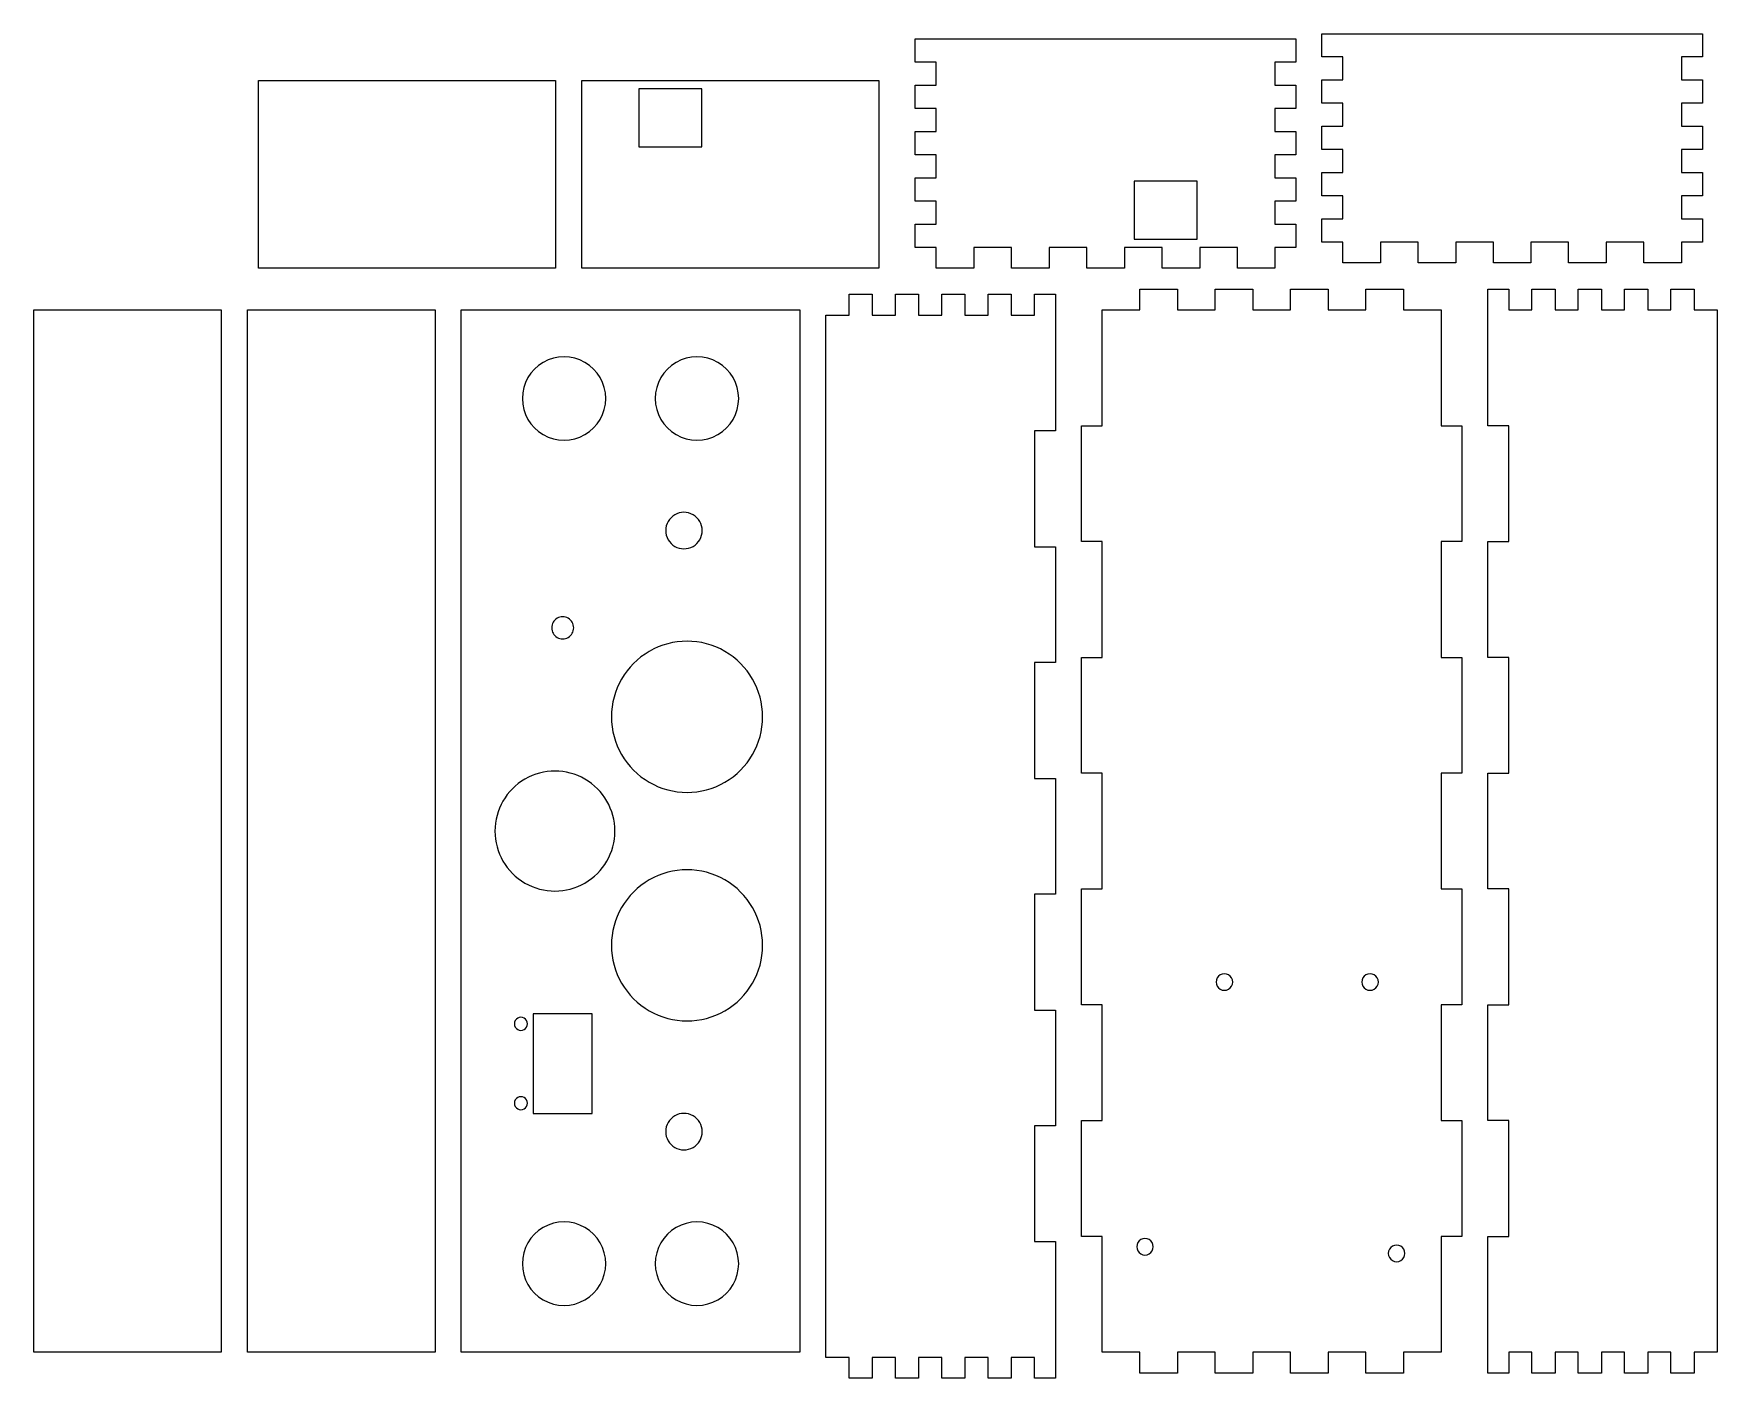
# Model space of a CAD drawing. Extents: x 251 to 574, y 144 to 402.
import ezdxf

# ---------------------------------------------------------------- set-up
doc = ezdxf.new("R2010")
doc.units = 0
doc.layers.get('0').update_dxf_attribs({"linetype": 'CONTINUOUS'})

msp = doc.modelspace()

# ---------------------------------------------------------------- linework, layer by layer
at = {"color": 3}
for points in [[(424.635586, 400.597848), (431.857811, 400.597848), (439.080037, 400.59785), (446.302262, 400.59785), (453.524461, 400.59785), (460.746687, 400.597853), (467.968912, 400.597853), (475.191137, 400.597853), (482.413363, 400.597853), (489.635588, 400.59785), (493.635586, 400.59785), (493.635586, 396.153406), (489.635588, 396.153406), (489.635588, 391.708961), (493.635586, 391.708961), (493.635586, 387.264517), (489.635588, 387.26452), (489.635588, 382.820073), (493.635586, 382.820073), (493.635586, 378.375634), (489.635588, 378.375634), (489.635588, 373.931189), (493.635586, 373.931189), (493.635586, 369.486745), (489.635588, 369.486745), (489.635588, 365.0423), (493.635586, 365.0423), (493.635586, 360.597856), (489.635588, 360.597856), (489.635588, 356.597859), (482.413363, 356.597859), (482.413363, 360.597856), (475.191137, 360.597856), (475.191137, 356.597859), (467.968912, 356.597859), (467.968912, 360.597856), (460.746687, 360.597856), (460.746687, 356.597859), (457.135574, 356.597859), (453.524488, 356.597859), (453.524488, 360.597856), (446.302262, 360.597856), (446.302262, 356.597859), (439.080037, 356.597859), (439.080037, 360.597856), (431.857811, 360.597856), (431.857811, 356.597859), (424.635586, 356.597859), (424.635586, 360.597856), (420.635589, 360.597856), (420.635589, 365.0423), (424.635586, 365.0423), (424.635586, 369.486745), (420.635589, 369.486745), (420.635589, 373.931189), (424.635586, 373.931189), (424.635586, 378.375634), (420.635589, 378.375634), (420.635589, 382.82007), (424.635586, 382.82007), (424.635586, 387.264514), (420.635589, 387.264512), (420.635589, 391.708959), (424.635586, 391.708959), (424.635586, 396.153403), (420.635589, 396.153403), (420.635589, 400.597848)], [(524.302249, 401.597451), (531.524475, 401.597451), (538.7467, 401.597451), (545.968899, 401.597449), (553.191124, 401.597449), (560.41335, 401.597449), (567.635575, 401.597446), (571.635573, 401.597446), (571.635573, 397.153002), (567.635575, 397.153002), (567.635575, 392.708557), (571.635573, 392.708557), (571.635573, 388.264113), (567.635575, 388.264113), (567.635575, 383.819669), (571.635573, 383.819669), (571.635573, 379.375229), (567.635575, 379.375229), (567.635575, 374.930785), (571.635573, 374.930785), (571.635573, 370.486341), (567.635575, 370.486341), (567.635575, 366.041896), (571.635573, 366.041896), (571.635573, 361.597452), (567.635575, 361.597452), (567.635575, 357.597455), (560.41335, 357.597455), (560.41335, 361.597452), (553.191124, 361.597452), (553.191124, 357.597455), (545.968899, 357.597455), (545.968899, 361.597452), (538.746674, 361.597452), (538.746674, 357.597455), (535.135587, 357.597455), (531.524475, 357.597455), (531.524475, 361.597452), (524.302249, 361.597452), (524.302249, 357.597455), (517.080024, 357.597455), (517.080024, 361.597452), (509.857798, 361.597452), (509.857798, 357.597455), (502.635573, 357.597455), (502.635573, 361.597452), (498.635576, 361.597452), (498.635576, 366.041896), (502.635573, 366.041896), (502.635573, 370.486341), (498.635576, 370.486341), (498.635576, 374.930785), (502.635573, 374.930785), (502.635573, 379.375229), (498.635576, 379.375229), (498.635576, 383.819674), (502.635573, 383.819674), (502.635573, 388.264118), (498.635576, 388.264118), (498.635576, 392.708563), (502.635573, 392.708563), (502.635573, 397.153007), (498.635576, 397.153007), (498.635576, 401.597451), (502.635573, 401.597451), (509.857798, 401.597451), (517.080024, 401.597451)], [(351.635589, 356.598441), (294.635581, 356.598441), (294.635581, 392.598446), (351.635589, 392.598446)], [(356.635579, 392.598446), (413.635587, 392.598446), (413.635587, 356.598441), (356.635579, 356.598441)], [(478.163255, 144.597447), (478.163255, 148.597444), (470.94103, 148.597444), (470.94103, 144.597447), (463.718804, 144.597447), (463.718804, 148.597444), (456.496579, 148.597444), (456.496579, 170.819666), (452.496581, 170.819666), (452.496581, 193.041888), (456.496579, 193.041888), (456.496579, 215.26411), (452.496581, 215.26411), (452.496581, 237.486332), (456.496579, 237.486332), (456.496579, 259.708553), (452.496581, 259.708553), (452.496581, 281.930776), (456.496579, 281.930776), (456.496579, 304.152997), (452.496581, 304.152997), (452.496581, 326.375219), (456.496579, 326.375219), (456.496579, 348.597441), (463.718804, 348.597441), (463.718804, 352.597438), (470.94103, 352.597438), (470.94103, 348.597441), (478.163255, 348.597441), (478.163255, 352.597438), (485.38548, 352.597438), (485.38548, 348.597441), (492.607706, 348.597441), (492.607706, 352.597438), (499.829905, 352.597438), (499.829905, 348.597441), (507.05213, 348.597441), (507.05213, 352.597438), (514.274356, 352.597438), (514.274356, 348.597441), (521.496581, 348.597441), (521.496581, 326.375219), (525.496578, 326.375219), (525.496578, 304.152997), (521.496581, 304.152997), (521.496581, 281.930776), (525.496578, 281.930776), (525.496578, 259.708553), (521.496581, 259.708553), (521.496581, 237.486332), (525.496578, 237.486332), (525.496578, 215.26411), (521.496581, 215.26411), (521.496581, 193.041888), (525.496578, 193.041888), (525.496578, 170.819666), (521.496581, 170.819666), (521.496581, 148.597444), (514.274356, 148.597444), (514.274356, 144.597447), (507.05213, 144.597447), (507.05213, 148.597444), (499.829905, 148.597444), (499.829905, 144.597447), (492.607706, 144.597447), (492.607706, 148.597444), (485.38548, 148.597444), (485.38548, 144.597447)], [(574.496247, 348.597441), (574.496247, 326.375219), (574.496247, 304.152997), (574.496247, 281.930776), (574.496247, 259.708553), (574.496247, 237.486332), (574.496247, 215.26411), (574.496247, 193.041888), (574.496247, 170.819666), (574.496247, 148.597444), (570.051803, 148.597444), (570.051803, 144.597447), (565.607359, 144.597447), (565.607359, 148.597444), (561.162914, 148.597444), (561.162914, 144.597447), (556.71847, 144.597447), (556.71847, 148.597444), (552.274026, 148.597444), (552.274026, 144.597447), (547.829581, 144.597447), (547.829581, 148.597444), (543.385137, 148.597444), (543.385137, 144.597447), (538.940692, 144.597447), (538.940692, 148.597444), (534.496248, 148.597444), (534.496248, 144.597447), (530.496251, 144.597447), (530.496251, 170.819666), (534.496248, 170.819666), (534.496248, 193.041888), (530.496251, 193.041888), (530.496251, 215.26411), (534.496248, 215.26411), (534.496248, 237.486332), (530.496251, 237.486332), (530.496251, 259.708553), (534.496248, 259.708553), (534.496248, 281.930776), (530.496251, 281.930776), (530.496251, 304.152997), (534.496248, 304.152997), (534.496248, 326.375219), (530.496251, 326.375219), (530.496251, 352.597438), (534.496248, 352.597438), (534.496248, 348.597441), (538.940692, 348.597441), (538.940692, 352.597438), (543.385137, 352.597438), (543.385137, 348.597441), (547.829581, 348.597441), (547.829581, 352.597438), (552.274026, 352.597438), (552.274026, 348.597441), (556.71847, 348.597441), (556.71847, 352.597438), (561.162914, 352.597438), (561.162914, 348.597441), (565.607359, 348.597441), (565.607359, 352.597438), (570.051803, 352.597438), (570.051803, 348.597441)], [(403.49678, 147.598139), (403.49678, 169.820361), (403.49678, 192.042583), (403.49678, 214.264805), (403.49678, 236.487027), (403.49678, 258.709249), (403.49678, 280.931471), (403.49678, 303.153693), (403.49678, 325.375914), (403.49678, 347.598136), (407.941224, 347.598136), (407.941224, 351.598133), (412.385669, 351.598133), (412.385669, 347.598136), (416.830113, 347.598136), (416.830113, 351.598133), (421.274558, 351.598133), (421.274558, 347.598136), (425.719002, 347.598136), (425.719002, 351.598133), (430.163446, 351.598133), (430.163446, 347.598136), (434.607891, 347.598136), (434.607891, 351.598133), (439.052335, 351.598133), (439.052335, 347.598136), (443.496779, 347.598136), (443.496779, 351.598133), (447.496777, 351.598133), (447.496777, 325.375914), (443.496779, 325.375914), (443.496779, 303.153693), (447.496777, 303.153693), (447.496777, 280.931471), (443.496779, 280.931471), (443.496779, 258.709249), (447.496777, 258.709249), (447.496777, 236.487027), (443.496779, 236.487027), (443.496779, 214.264805), (447.496777, 214.264805), (447.496777, 192.042583), (443.496779, 192.042583), (443.496779, 169.820361), (447.496777, 169.820361), (447.496777, 143.598142), (443.496779, 143.598142), (443.496779, 147.598139), (439.052335, 147.598139), (439.052335, 143.598142), (434.607891, 143.598142), (434.607891, 147.598139), (430.163446, 147.598139), (430.163446, 143.598142), (425.719002, 143.598142), (425.719002, 147.598139), (421.274558, 147.598139), (421.274558, 143.598142), (416.830113, 143.598142), (416.830113, 147.598139), (412.385669, 147.598139), (412.385669, 143.598142), (407.941224, 143.598142), (407.941224, 147.598139)], [(251.496581, 148.597444), (251.496581, 348.597441), (287.496594, 348.597441), (287.496594, 148.597444)], [(292.496584, 148.597444), (292.496584, 348.597441), (328.496586, 348.597441), (328.496586, 148.597444)], [(398.496578, 148.597444), (333.496576, 148.597444), (333.496576, 348.597441), (398.496578, 348.597441)]]:
    msp.add_lwpolyline(points, close=True, dxfattribs=at)
at = {"color": 5}
for points in [[(379.673564, 391.018444), (367.595573, 391.018444), (367.595573, 379.898443), (379.673564, 379.898443)], [(462.597606, 373.297856), (462.597606, 362.177842), (474.675597, 362.177842), (474.675597, 373.297856)], [(361.246579, 331.597433)], [(386.746591, 331.597433)], [(379.746589, 306.257282)], [(355.091894, 287.597436)], [(391.348939, 270.523318)], [(362.996586, 248.597456)], [(391.348939, 226.671594)], [(481.524072, 219.637434)], [(509.464072, 219.637434)], [(347.341587, 194.437433), (358.622177, 194.437433), (358.622177, 213.557441), (347.341587, 213.557441)], [(346.228829, 211.617437)], [(346.228829, 196.377437)], [(379.746589, 190.93763)], [(466.284072, 168.837434)], [(361.246579, 165.597452)], [(386.746591, 165.597452)], [(514.544072, 167.567434)]]:
    msp.add_lwpolyline(points, close=True, dxfattribs=at)
for points in [[(357.24924, 338.533303), (354.772682, 339.964411), (351.720486, 339.964411), (349.243928, 338.533303)], [(382.746587, 338.525643), (380.271376, 339.954706), (377.221791, 339.954706), (374.74658, 338.525643)], [(349.243928, 338.533303), (346.76737, 337.102195), (345.2433, 334.457747), (345.24659, 331.597433)], [(361.246579, 331.597433), (361.249869, 334.457747), (359.725798, 337.102195), (357.24924, 338.533303)], [(374.74658, 338.525643), (372.271368, 337.096579), (370.746576, 334.45556), (370.746576, 331.597433)], [(386.746591, 331.597433), (386.746591, 334.45556), (385.221798, 337.096579), (382.746587, 338.525643)], [(345.24659, 331.597433), (345.243218, 328.737064), (346.767271, 326.092531), (349.243863, 324.661373)], [(357.249306, 324.661373), (359.725897, 326.092531), (361.24995, 328.737064), (361.246579, 331.597433)], [(370.746576, 331.597433), (370.746576, 328.739305), (372.271368, 326.098286), (374.74658, 324.669223)], [(382.746587, 324.669223), (385.221798, 326.098286), (386.746591, 328.739305), (386.746591, 331.597433)], [(349.243863, 324.661373), (351.720454, 323.230214), (354.772714, 323.230214), (357.249306, 324.661373)], [(374.74658, 324.669223), (377.221791, 323.240159), (380.271376, 323.240159), (382.746587, 324.669223)], [(374.496588, 309.288371), (373.413684, 308.663156), (372.746588, 307.507711), (372.746588, 306.257282)], [(377.996589, 309.288371), (376.913685, 309.913586), (375.579492, 309.913586), (374.496588, 309.288371)], [(379.746589, 306.257282), (379.746589, 307.507711), (379.079493, 308.663156), (377.996589, 309.288371)], [(372.746588, 306.257282), (372.746588, 305.006852), (373.413684, 303.851407), (374.496588, 303.226192)], [(377.996589, 303.226192), (379.079493, 303.851407), (379.746589, 305.006852), (379.746589, 306.257282)], [(374.496588, 303.226192), (375.579492, 302.600977), (376.913685, 302.600977), (377.996589, 303.226192)], [(351.926367, 289.426275), (351.273262, 289.048953), (350.871242, 288.351702), (350.871896, 287.597436)], [(350.871896, 287.597436), (350.871242, 286.84317), (351.273262, 286.145919), (351.926367, 285.768597)], [(354.037423, 289.426275), (353.384319, 289.803597), (352.579471, 289.803597), (351.926367, 289.426275)], [(355.091894, 287.597436), (355.092548, 288.351702), (354.690528, 289.048953), (354.037423, 289.426275)], [(354.037423, 285.768597), (354.690528, 286.145919), (355.092548, 286.84317), (355.091894, 287.597436)], [(351.926367, 285.768597), (352.579471, 285.391275), (353.384319, 285.391275), (354.037423, 285.768597)], [(384.098939, 283.080687), (379.612623, 285.670863), (374.085254, 285.670863), (369.598939, 283.080687)], [(369.598939, 283.080687), (365.112623, 280.490511), (362.348938, 275.703669), (362.348939, 270.523318)], [(391.348939, 270.523318), (391.348939, 275.703669), (388.585255, 280.490511), (384.098939, 283.080687)], [(362.348939, 270.523318), (362.348939, 265.342967), (365.112623, 260.556125), (369.598939, 257.965949)], [(384.098939, 257.965949), (388.585255, 260.556125), (391.348939, 265.342967), (391.348939, 270.523318)], [(345.743654, 258.565223), (342.18405, 256.508685), (339.992959, 252.708431), (339.996595, 248.597456)], [(357.249526, 258.565223), (353.689922, 260.621761), (349.303259, 260.621761), (345.743654, 258.565223)], [(362.996586, 248.597456), (363.000222, 252.708431), (360.809131, 256.508685), (357.249526, 258.565223)], [(369.598939, 257.965949), (374.085254, 255.375774), (379.612623, 255.375774), (384.098939, 257.965949)], [(339.996595, 248.597456), (339.992959, 244.48648), (342.18405, 240.686226), (345.743654, 238.629688)], [(357.249526, 238.629688), (360.809131, 240.686226), (363.000222, 244.48648), (362.996586, 248.597456)], [(369.598939, 239.228963), (365.112623, 236.638787), (362.348938, 231.851945), (362.348939, 226.671594)], [(384.098939, 239.228963), (379.612623, 241.819138), (374.085254, 241.819138), (369.598939, 239.228963)], [(391.348939, 226.671594), (391.348939, 231.851945), (388.585255, 236.638787), (384.098939, 239.228963)], [(345.743654, 238.629688), (349.303259, 236.57315), (353.689922, 236.57315), (357.249526, 238.629688)], [(362.348939, 226.671594), (362.348939, 221.491243), (365.112623, 216.704401), (369.598939, 214.114225)], [(384.098939, 214.114225), (388.585255, 216.704401), (391.348939, 221.491243), (391.348939, 226.671594)], [(479.142822, 221.012249), (478.651648, 220.72867), (478.349072, 220.204593), (478.349072, 219.637434)], [(480.730322, 221.012249), (480.239148, 221.295829), (479.633996, 221.295829), (479.142822, 221.012249)], [(481.524072, 219.637434), (481.524072, 220.204593), (481.221496, 220.72867), (480.730322, 221.012249)], [(507.082822, 221.012249), (506.591648, 220.72867), (506.289072, 220.204593), (506.289072, 219.637434)], [(508.670322, 221.012249), (508.179148, 221.295829), (507.573996, 221.295829), (507.082822, 221.012249)], [(509.464072, 219.637434), (509.464072, 220.204593), (509.161496, 220.72867), (508.670322, 221.012249)], [(478.349072, 219.637434), (478.349072, 219.070275), (478.651648, 218.546198), (479.142822, 218.262619)], [(479.142822, 218.262619), (479.633996, 217.979039), (480.239148, 217.979039), (480.730322, 218.262619)], [(480.730322, 218.262619), (481.221496, 218.546198), (481.524072, 219.070275), (481.524072, 219.637434)], [(506.289072, 219.637434), (506.289072, 219.070275), (506.591648, 218.546198), (507.082822, 218.262619)], [(507.082822, 218.262619), (507.573996, 217.979039), (508.179148, 217.979039), (508.670322, 218.262619)], [(508.670322, 218.262619), (509.161496, 218.546198), (509.464072, 219.070275), (509.464072, 219.637434)], [(369.598939, 214.114225), (374.085254, 211.52405), (379.612623, 211.52405), (384.098939, 214.114225)], [(344.353813, 212.699978), (343.967058, 212.476685), (343.728807, 212.064023), (343.728807, 211.617437)], [(343.728807, 211.617437), (343.728807, 211.170851), (343.967058, 210.758189), (344.353813, 210.534896)], [(345.603823, 212.699978), (345.217069, 212.923271), (344.740567, 212.923271), (344.353813, 212.699978)], [(344.353813, 210.534896), (344.740567, 210.311603), (345.217069, 210.311603), (345.603823, 210.534896)], [(346.228829, 211.617437), (346.228829, 212.064023), (345.990578, 212.476685), (345.603823, 212.699978)], [(345.603823, 210.534896), (345.990578, 210.758189), (346.228829, 211.170851), (346.228829, 211.617437)], [(344.353813, 197.459978), (343.967058, 197.236685), (343.728807, 196.824023), (343.728807, 196.377437)], [(345.603823, 197.459978), (345.217069, 197.683271), (344.740567, 197.683271), (344.353813, 197.459978)], [(346.228829, 196.377437), (346.228829, 196.824023), (345.990578, 197.236685), (345.603823, 197.459978)], [(343.728807, 196.377437), (343.728807, 195.930851), (343.967058, 195.518189), (344.353813, 195.294896)], [(344.353813, 195.294896), (344.740567, 195.071603), (345.217069, 195.071603), (345.603823, 195.294896)], [(345.603823, 195.294896), (345.990578, 195.518189), (346.228829, 195.930851), (346.228829, 196.377437)], [(374.496588, 193.96872), (373.413684, 193.343505), (372.746588, 192.18806), (372.746588, 190.93763)], [(377.996589, 193.96872), (376.913685, 194.593935), (375.579492, 194.593935), (374.496588, 193.96872)], [(379.746589, 190.93763), (379.746589, 192.18806), (379.079493, 193.343505), (377.996589, 193.96872)], [(372.746588, 190.93763), (372.746588, 189.6872), (373.413684, 188.531755), (374.496588, 187.90654)], [(377.996589, 187.90654), (379.079493, 188.531755), (379.746589, 189.6872), (379.746589, 190.93763)], [(374.496588, 187.90654), (375.579492, 187.281325), (376.913685, 187.281325), (377.996589, 187.90654)], [(349.243928, 172.533323), (346.76737, 171.102215), (345.2433, 168.457767), (345.24659, 165.597452)], [(357.24924, 172.533323), (354.772682, 173.964431), (351.720486, 173.964431), (349.243928, 172.533323)], [(361.246579, 165.597452), (361.249869, 168.457767), (359.725798, 171.102215), (357.24924, 172.533323)], [(374.74658, 172.525662), (372.271368, 171.096599), (370.746576, 168.45558), (370.746576, 165.597452)], [(382.746587, 172.525662), (380.271376, 173.954726), (377.221791, 173.954726), (374.74658, 172.525662)], [(386.746591, 165.597452), (386.746591, 168.45558), (385.221798, 171.096599), (382.746587, 172.525662)], [(463.902822, 170.212249), (463.411648, 169.92867), (463.109072, 169.404593), (463.109072, 168.837434)], [(463.109072, 168.837434), (463.109072, 168.270275), (463.411648, 167.746198), (463.902822, 167.462619)], [(465.490322, 170.212249), (464.999148, 170.495829), (464.393996, 170.495829), (463.902822, 170.212249)], [(466.284072, 168.837434), (466.284072, 169.404593), (465.981496, 169.92867), (465.490322, 170.212249)], [(465.490322, 167.462619), (465.981496, 167.746198), (466.284072, 168.270275), (466.284072, 168.837434)], [(512.162822, 168.942249), (511.671648, 168.65867), (511.369072, 168.134593), (511.369072, 167.567434)], [(513.750322, 168.942249), (513.259148, 169.225829), (512.653996, 169.225829), (512.162822, 168.942249)], [(514.544072, 167.567434), (514.544072, 168.134593), (514.241496, 168.65867), (513.750322, 168.942249)], [(345.24659, 165.597452), (345.243218, 162.737084), (346.767271, 160.092551), (349.243863, 158.661392)], [(357.249306, 158.661392), (359.725897, 160.092551), (361.24995, 162.737084), (361.246579, 165.597452)], [(370.746576, 165.597452), (370.746576, 162.739325), (372.271368, 160.098306), (374.74658, 158.669242)], [(382.746587, 158.669242), (385.221798, 160.098306), (386.746591, 162.739325), (386.746591, 165.597452)], [(463.902822, 167.462619), (464.393996, 167.179039), (464.999148, 167.179039), (465.490322, 167.462619)], [(511.369072, 167.567434), (511.369072, 167.000275), (511.671648, 166.476198), (512.162822, 166.192619)], [(512.162822, 166.192619), (512.653996, 165.909039), (513.259148, 165.909039), (513.750322, 166.192619)], [(513.750322, 166.192619), (514.241496, 166.476198), (514.544072, 167.000275), (514.544072, 167.567434)], [(349.243863, 158.661392), (351.720454, 157.230234), (354.772714, 157.230234), (357.249306, 158.661392)], [(374.74658, 158.669242), (377.221791, 157.240179), (380.271376, 157.240179), (382.746587, 158.669242)]]:
    msp.add_open_spline(points, degree=3, dxfattribs=at)

doc.saveas('drawing.dxf')
